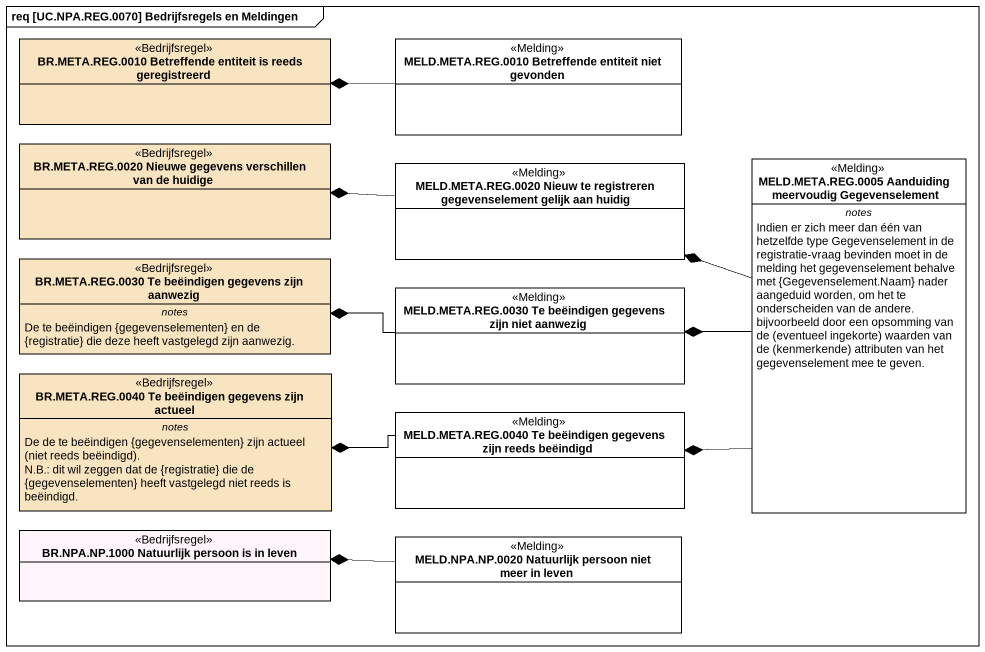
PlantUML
@startuml
mainframe req [UC.NPA.REG.0070] Bedrijfsregels en Meldingen
hide circle
hide empty members
class "BR.META.REG.0010 Betreffende entiteit is reeds geregistreerd" as BR_META_REG_0010 <<Bedrijfsregel>> #F8E4C0
class "MELD.META.REG.0010 Betreffende entiteit niet gevonden" as MELD_META_REG_0010 <<Melding>>
class "BR.META.REG.0020 Nieuwe gegevens verschillen van de huidige" as BR_META_REG_0020_Nieuwe <<Bedrijfsregel>> #F8E4C0
class "MELD.META.REG.0020 Nieuw te registreren gegevenselement gelijk aan huidig" as MELD_META_REG_0020_Nieuw_te <<Melding>>
class "MELD.META.REG.0005 Aanduiding meervoudig Gegevenselement" as MELD_META_REG_0005 <<Melding>> {
  -- notes --
  Indien er zich meer dan één van hetzelfde type Gegevenselement in de registratie-vraag bevinden moet in de melding het gegevenselement behalve met {Gegevenselement.Naam} nader aangeduid worden, om het te onderscheiden van de andere.
  {field} bijvoorbeeld door een opsomming van de (eventueel ingekorte) waarden van de (kenmerkende) attributen van het gegevenselement mee te geven.
}
class "BR.META.REG.0030 Te beëindigen gegevens zijn aanwezig" as BR_META_REG_0030_Te <<Bedrijfsregel>> #F8E4C0 {
  -- notes --
  De te beëindigen {gegevenselementen} en de {registratie} die deze heeft vastgelegd zijn aanwezig.
}
class "MELD.META.REG.0030 Te beëindigen gegevens zijn niet aanwezig" as MELD_META_REG_0030_Te <<Melding>>
class "BR.META.REG.0040 Te beëindigen gegevens zijn actueel" as BR_META_REG_0040_Te <<Bedrijfsregel>> #F8E4C0 {
  -- notes --
  {field} De de te beëindigen {gegevenselementen} zijn actueel (niet reeds beëindigd).
  N.B.: dit wil zeggen dat de {registratie} die de {gegevenselementen} heeft vastgelegd niet reeds is beëindigd.
}
class "MELD.META.REG.0040 Te beëindigen gegevens zijn reeds beëindigd" as MELD_META_REG_0040_Te <<Melding>>
class "BR.NPA.NP.1000 Natuurlijk persoon is in leven" as BR_NPA_NP_1000_Natuurlijk <<Bedrijfsregel>> #FFF5FA
class "MELD.NPA.NP.0020 Natuurlijk persoon niet meer in leven" as MELD_NPA_NP_0020_Natuurlijk <<Melding>>
MELD_META_REG_0010 -left-* BR_META_REG_0010
MELD_META_REG_0020_Nieuw_te -left-* BR_META_REG_0020_Nieuwe
MELD_META_REG_0005 -left-* MELD_META_REG_0020_Nieuw_te
MELD_META_REG_0005 -left-* MELD_META_REG_0030_Te
MELD_META_REG_0005 -left-* MELD_META_REG_0040_Te
MELD_META_REG_0030_Te -left-* BR_META_REG_0030_Te
MELD_META_REG_0040_Te -left-* BR_META_REG_0040_Te
MELD_NPA_NP_0020_Natuurlijk -left-* BR_NPA_NP_1000_Natuurlijk
@enduml
